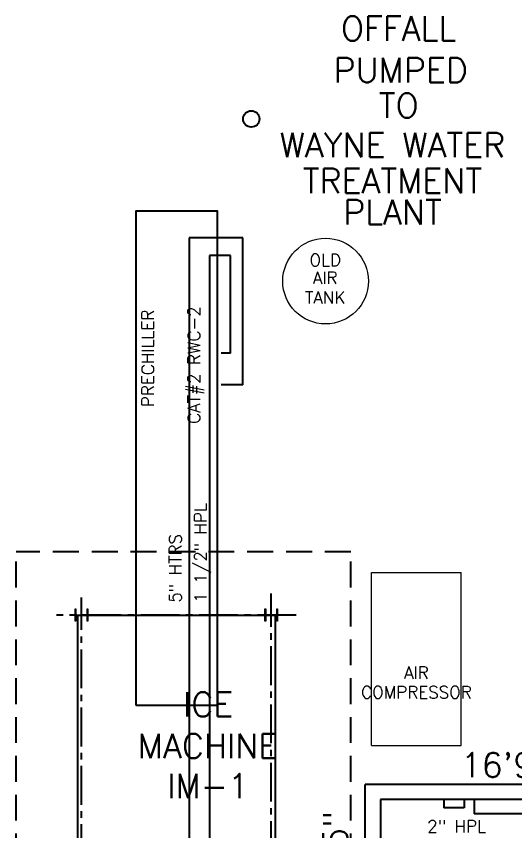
# Model space of a CAD drawing. Header units: inches. Extents: x -578 to 4567, y -980 to 6106.
# Drawn here: x 2591 to 2835.3, y 4164.3 to 4563.6 of the extents above; entities that cross this region are included whole.
import ezdxf
from ezdxf.enums import TextEntityAlignment as Align

# ---------------------------------------------------------------- set-up
doc = ezdxf.new("R2010")
doc.units = ezdxf.units.IN
doc.header["$LTSCALE"] = 25.4
doc.header["$MEASUREMENT"] = 0
doc.linetypes.add('CENTER2', pattern=[1.125, 0.75, -0.125, 0.125, -0.125])
doc.linetypes.add('DASHED', pattern=[0.75, 0.5, -0.25])
for name, color, linetype in [('A-ABOVE', 193, 'DASHED'), ('A-COL-GRID', 8, 'CENTER2'), ('A-DIMS', 1, 'CONTINUOUS'), ('A-ELEC', 6, 'CONTINUOUS'), ('A-RAIL', 2, 'CONTINUOUS'), ('A-TEXT', 2, 'CONTINUOUS'), ('A-WALL-CMU', 30, 'CONTINUOUS')]:
    doc.layers.add(name, color=color, linetype=linetype)
doc.layers.add('A-AMONIA', color=7, linetype='CONTINUOUS', true_color=0x920ef1)
doc.layers.add('A-REFRIG EQPM', color=40, linetype='CONTINUOUS', true_color=0xffbf00)
doc.layers.add('A-COLUMNS', color=6, linetype='CONTINUOUS', lineweight=20)
doc.layers.add('A-EQ', color=111, linetype='CONTINUOUS', lineweight=20)
doc.styles.add('ROMANS', font='romans')
doc.styles.add('SIMPLEX', font='simplex')

msp = doc.modelspace()

# ---------------------------------------------------------------- linework, layer by layer
at = {"layer": 'A-ABOVE'}
for p, q in [((2591, 4093), (2591, 4301)), ((2755, 4301), (2591, 4301)), ((2755, 4093), (2755, 4301))]:
    msp.add_line(p, q, dxfattribs=at)
at = {"layer": 'A-AMONIA'}
for p, q in [((2702.096531, 4455.001569), (2675.689436, 4455.001569)), ((2675.689436, 4455.001569), (2675.689436, 4063.745907)), ((2702.096531, 4382.851628), (2702.096531, 4455.001569)), ((2695.918883, 4446.320208), (2685.67808, 4446.320208)), ((2685.67808, 4446.320208), (2685.67808, 4073.427944)), ((2695.918883, 4398.469796), (2695.918883, 4446.320208)), ((2695.918883, 4398.469796), (2691.478155, 4398.469796)), ((2702.096531, 4382.851628), (2691.478155, 4382.851628))]:
    msp.add_line(p, q, dxfattribs=at)
at = {"layer": 'A-COL-GRID'}
for p, q in [((2623, 4119.832427), (2623, 4278.639549)), ((2716, 4121.400999), (2716, 4280.549217)), ((2728.20863, 4270), (2610.747565, 4270))]:
    msp.add_line(p, q, dxfattribs=at)
at = {"layer": 'A-COLUMNS'}
for points in [[(2626.1, 4270), (2626.1, 4266.99), (2625.735, 4266.99), (2625.735, 4269.485, 0.4142135624), (2625.35, 4269.87), (2620.65, 4269.87, 0.4142135624), (2620.265, 4269.485), (2620.265, 4266.99), (2619.9, 4266.99), (2619.9, 4273.01), (2620.265, 4273.01), (2620.265, 4270.515, 0.4142135624), (2620.65, 4270.13), (2625.35, 4270.13, 0.4142135624), (2625.735, 4270.515), (2625.735, 4273.01), (2626.1, 4273.01), (2626.1, 4270)], [(2719.1, 4270), (2719.1, 4266.99), (2718.735, 4266.99), (2718.735, 4269.485, 0.4142135624), (2718.35, 4269.87), (2713.65, 4269.87, 0.4142135624), (2713.265, 4269.485), (2713.265, 4266.99), (2712.9, 4266.99), (2712.9, 4273.01), (2713.265, 4273.01), (2713.265, 4270.515, 0.4142135624), (2713.65, 4270.13), (2718.35, 4270.13, 0.4142135624), (2718.735, 4270.515), (2718.735, 4273.01), (2719.1, 4273.01), (2719.1, 4270)]]:
    msp.add_lwpolyline(points, format="xyb", dxfattribs=at)
at = {"layer": 'A-ELEC'}
for p, q in [((2800.5, 4179.5), (2800.5, 4175.5)), ((2810.5, 4179.5), (2800.5, 4179.5)), ((2810.5, 4179.5), (2810.5, 4175.5)), ((2815.5, 4179.5), (2815.5, 4172.5)), ((2914.5, 4179.5), (2815.5, 4179.5)), ((2810.5, 4175.5), (2800.5, 4175.5)), ((2914.5, 4172.5), (2815.5, 4172.5))]:
    msp.add_line(p, q, dxfattribs=at)
at = {"layer": 'A-EQ'}
for p, q in [((2765.053306, 4290.928645), (2809.0649, 4290.928645)), ((2765.053306, 4206.06175), (2765.053306, 4290.928645)), ((2809.0649, 4206.06175), (2809.0649, 4290.928645)), ((2765.053306, 4206.06175), (2809.0649, 4206.06175))]:
    msp.add_line(p, q, dxfattribs=at)
msp.add_circle((2742.608327, 4433.765301), 21, dxfattribs=at)
at = {"layer": 'A-RAIL'}
msp.add_circle((2706.179481, 4513.289497), 4, dxfattribs=at)
at = {"layer": 'A-REFRIG EQPM'}
for p, q in [((2718, 4269.741936), (2621, 4269.741936)), ((2621, 4269.741936), (2621, 4150.741936)), ((2718, 4150.741936), (2718, 4269.741936))]:
    msp.add_line(p, q, dxfattribs=at)
msp.add_lwpolyline([(2649.590409, 4225.859356), (2689.590409, 4225.859356), (2689.590409, 4468.044049), (2649.590409, 4468.044049)], close=True, dxfattribs=at)
at = {"layer": 'A-WALL-CMU'}
for p, q in [((2762, 4026), (2762, 4187)), ((3079.5, 4187), (2762, 4187)), ((2769.5, 4179.5), (2769.5, 4042.5)), ((3079.5, 4179.5), (2769.5, 4179.5))]:
    msp.add_line(p, q, dxfattribs=at)

# ---------------------------------------------------------------- texts
at = {"layer": 'A-AMONIA', "char_height": 6, "attachment_point": 4, "rotation": 90, "style": 'ROMANS'}
for s, insert in [('\\A1;1 1/2" HPL', (2682.274877, 4276.113823)), ('5" HTRS', (2668.968382, 4276.113823))]:
    msp.add_mtext(s, dxfattribs=dict(at, insert=insert))
at = {"layer": 'A-AMONIA', "insert": (2792.427014, 4166.399396), "char_height": 6, "attachment_point": 4, "style": 'ROMANS'}
msp.add_mtext('2" HPL', dxfattribs=at)
at = {"layer": 'A-DIMS', "style": 'SIMPLEX'}
msp.add_text('16\'9"', height=12, dxfattribs=at).set_placement((2830.961571, 4196.504447), align=Align.MIDDLE)
msp.add_text('13\'6.5"', height=12, rotation=90, dxfattribs=at).set_placement((2747.381626, 4144.066595), align=Align.MIDDLE)
at = {"layer": 'A-REFRIG EQPM', "style": 'ROMANS'}
for s, p in [('PRECHILLER', (2658.469803, 4371.984595)), ('CAT#2 RWC-2', (2681.139011, 4363.796933))]:
    msp.add_text(s, height=6, rotation=90, dxfattribs=at).set_placement(p)
at = {"layer": 'A-REFRIG EQPM', "style": 'SIMPLEX'}
for s, p in [('ICE', (2685.010578, 4226.191776)), ('MACHINE', (2685.010578, 4205.799657)), ('IM-1', (2685.010578, 4186.175706))]:
    msp.add_text(s, height=12, dxfattribs=at).set_placement(p, align=Align.MIDDLE)
at = {"layer": 'A-TEXT'}
for s, height, style, p in [('OFFALL', 12, 'SIMPLEX', (2778.424183, 4557.609463)), ('PUMPED', 12, 'SIMPLEX', (2779.424183, 4537.217345)), ('TO', 12, 'SIMPLEX', (2778.424183, 4519.837283)), ('WAYNE WATER', 12, 'SIMPLEX', (2775.424183, 4500.451829)), ('TREATMENT', 12, 'SIMPLEX', (2775.424183, 4482.904651)), ('PLANT', 12, 'SIMPLEX', (2775.424183, 4467.529981)), ('OLD', 6, 'ROMANS', (2742.420799, 4444.061556)), ('AIR', 6, 'ROMANS', (2742.420799, 4435.34934)), ('TANK', 6, 'ROMANS', (2742.420799, 4425.730757)), ('AIR', 6, 'ROMANS', (2787.130147, 4241.774053)), ('COMPRESSOR', 6, 'ROMANS', (2787.130147, 4232.15547))]:
    msp.add_text(s, height=height, dxfattribs=dict(at, style=style)).set_placement(p, align=Align.MIDDLE)

doc.saveas('drawing.dxf')
